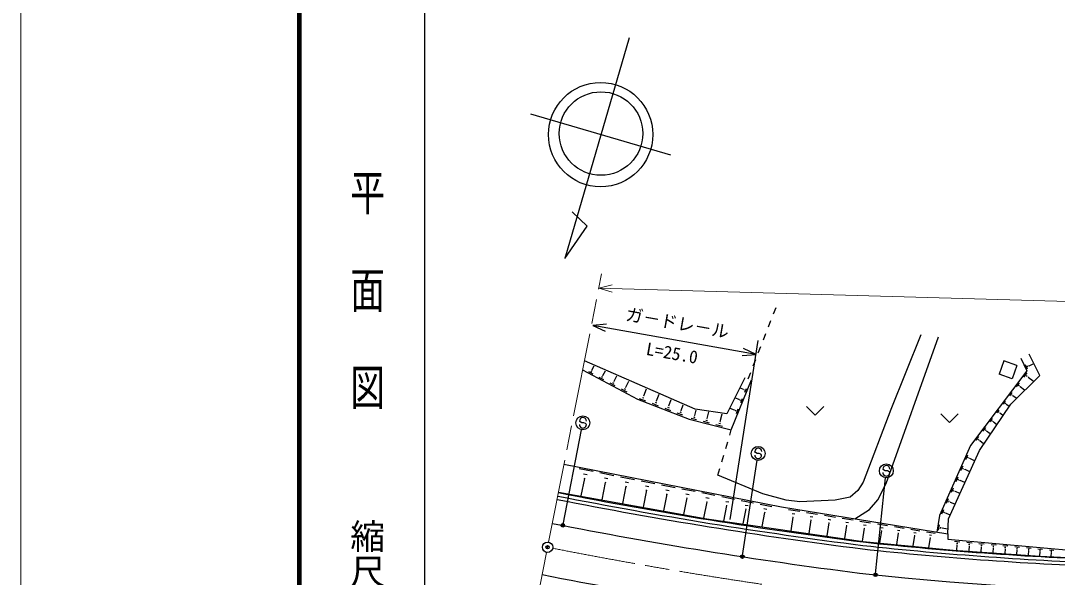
# Model space of a CAD drawing. Units: millimetres, scale not verified. Extents: x 0 to 700000, y -47500 to 447500.
# Drawn here: x 0 to 148918, y 282629 to 362538 of the extents above; entities that cross this region are included whole.
import ezdxf
from ezdxf.enums import TextEntityAlignment as Align

# ---------------------------------------------------------------- set-up
doc = ezdxf.new("R2010")
doc.units = ezdxf.units.MM
doc.header["$LTSCALE"] = 1000
doc.header["$PDMODE"] = 32
doc.header["$PDSIZE"] = 500
doc.linetypes.add('CHAIN', pattern=[18.5, 12, -1.5, 3.5, -1.5])
for name, color, linetype, lineweight in [('M-STR-HTXT', 7, 'Continuous', 13), ('M-STR-STRC', 7, 'Continuous', 25), ('M-TTL-BAND', 7, 'Continuous', 25), ('S-TTL', 7, 'Continuous', 25), ('作業レイヤ1', 7, 'Continuous', 13)]:
    doc.layers.add(name, color=color, linetype=linetype, lineweight=lineweight)
doc.styles.add('@ＭＳ ゴシック', font='')
doc.styles.add('ＭＳ ゴシック', font='')
doc.styles.get('@ＭＳ ゴシック').set_extended_font_data('@MS Gothic')
doc.styles.get('ＭＳ ゴシック').set_extended_font_data('MS Gothic')

msp = doc.modelspace()

# ---------------------------------------------------------------- linework, layer by layer
at = {"layer": 'M-STR-HTXT'}
for p, q in [((84980, 324605), (83034, 324142)), ((245252, 319565), (83034, 324142)), ((83034, 324142), (84950, 323570))]:
    msp.add_line(p, q, dxfattribs=at)
at = {"layer": 'M-STR-STRC'}
for p, q in [((84168, 318967), (82176, 318795)), ((105650, 314633), (82176, 318795)), ((82176, 318795), (83988, 317948)), ((101916, 290919), (105961, 316608)), ((103657, 314460), (105650, 314633)), ((105650, 314633), (103838, 315480)), ((77920, 290221), (80568, 303815)), ((80364, 304937), (80265, 305055)), ((80609, 304798), (80364, 304937)), ((80910, 304795), (80609, 304798)), ((81155, 304684), (80910, 304795)), ((81261, 304547), (81155, 304684)), ((103696, 285734), (105796, 299424)), ((105552, 300553), (105453, 300671)), ((105797, 300414), (105552, 300553)), ((106098, 300412), (105797, 300414)), ((106343, 300300), (106098, 300412)), ((106449, 300163), (106343, 300300)), ((123963, 298044), (123863, 298162)), ((124207, 297904), (123963, 298044)), ((124508, 297902), (124207, 297904)), ((124753, 297790), (124508, 297902)), ((122821, 283133), (124254, 296909)), ((124859, 297654), (124753, 297790))]:
    msp.add_line(p, q, dxfattribs=at)
for centre, radius in [((80760, 304797), 1000), ((105947, 300413), 1000), ((124358, 297903), 1000), ((77891, 290074), 150), ((77891, 290074), 120), ((77891, 290074), 90), ((77891, 290074), 60), ((77891, 290074), 30), ((103673, 285586), 150), ((103673, 285586), 120), ((103673, 285586), 90), ((103673, 285586), 60), ((103673, 285586), 30), ((122805, 282984), 150), ((122805, 282984), 120), ((122805, 282984), 90), ((122805, 282984), 60), ((122805, 282984), 30)]:
    msp.add_circle(centre, radius, dxfattribs=at)
for centre, start, end in [((80765, 305051), 359.55488, 179.55488), ((80761, 304551), 179.55488, 359.55488), ((105953, 300667), 359.55488, 179.55488), ((105949, 300167), 179.55488, 359.55488), ((124363, 298158), 359.55488, 179.55488), ((124359, 297658), 179.55488, 359.55488)]:
    msp.add_arc(centre, 500, start, end, dxfattribs=at)
for p in [(77891, 290074), (103673, 285586), (122805, 282984)]:
    msp.add_point(p, dxfattribs=at)
at = {"layer": 'M-TTL-BAND'}
msp.add_line((58000, 370000), (58000, 20000), dxfattribs=at)
at = {"layer": 'M-TTL-BAND', "color": 2, "linetype": 'CHAIN', "lineweight": 13}
for p, q in [((75838, 287674), (83436, 326181)), ((75547, 286202), (67949, 247695))]:
    msp.add_line(p, q, dxfattribs=at)
msp.add_arc((202317, 928646), 654082, 258.90332, 262.77949, dxfattribs=at)
at = {"layer": 'S-TTL', "color": 2, "lineweight": 140}
msp.add_line((40000, 380000), (40000, 20000), dxfattribs=at)
at = {"layer": 'S-TTL'}
for p, q in [((87407, 360087), (78167, 328407)), ((93422, 343242), (73279, 349117)), ((81402, 333054), (79206, 335095)), ((78167, 328407), (81402, 333054)), ((108147, 320434), (108510, 321366)), ((107419, 318571), (107783, 319503)), ((106692, 316708), (107056, 317640)), ((129303, 317431), (124998, 306713)), ((105965, 314845), (106329, 315777)), ((124325, 296084), (131859, 317162)), ((146396, 311586), (144897, 314653)), ((96914, 306741), (80977, 313719)), ((82066, 312373), (82394, 312990)), ((105238, 312982), (105601, 313914)), ((141221, 313696), (140552, 311811)), ((143106, 313027), (141221, 313696)), ((143106, 313027), (142437, 311142)), ((143670, 314108), (144556, 312268)), ((144657, 312520), (144363, 313129)), ((144729, 312836), (144656, 312989)), ((144885, 312982), (144866, 313020)), ((144876, 313001), (145457, 313280)), ((80715, 312392), (88621, 308190)), ((81563, 312168), (82177, 311842)), ((81891, 312230), (82045, 312148)), ((82047, 312383), (82085, 312363)), ((83071, 311367), (83742, 311010)), ((83430, 311434), (83598, 311345)), ((83600, 311602), (83642, 311580)), ((83621, 311591), (83992, 312290)), ((85236, 310778), (85653, 311563)), ((104047, 311264), (101437, 306103)), ((104511, 311119), (104874, 312050)), ((144556, 312268), (136445, 301567)), ((142437, 311142), (140552, 311811)), ((142239, 307497), (146396, 311586)), ((144107, 311344), (144605, 312001)), ((144491, 311441), (144615, 311605)), ((144734, 311353), (144765, 311394)), ((144750, 311374), (145478, 310822)), ((84638, 310534), (85368, 310146)), ((85028, 310607), (85211, 310510)), ((85213, 310790), (85259, 310766)), ((86889, 309947), (86938, 309921)), ((86913, 309934), (87378, 310808)), ((102075, 303783), (104975, 310974)), ((103840, 309603), (103407, 309777)), ((143066, 309970), (143487, 310527)), ((143391, 310053), (143496, 310192)), ((143597, 309978), (143624, 310013)), ((143610, 309996), (144191, 309556)), ((86265, 309669), (87057, 309248)), ((86688, 309749), (86886, 309644)), ((88851, 308316), (89782, 307960)), ((89307, 308462), (89539, 308373)), ((89501, 308708), (89559, 308686)), ((89530, 308697), (89913, 309697)), ((91352, 307969), (91712, 308910)), ((103209, 308147), (102688, 308357)), ((103443, 307710), (103680, 308299)), ((103834, 309586), (103847, 309619)), ((103971, 309474), (104024, 309605)), ((104049, 309214), (104261, 309738)), ((142098, 308694), (142449, 309157)), ((142368, 308762), (142456, 308878)), ((142540, 308700), (142562, 308729)), ((142551, 308714), (142994, 308379)), ((88621, 308190), (96044, 305349)), ((90704, 307607), (91591, 307267)), ((91139, 307746), (91361, 307661)), ((91324, 307980), (91379, 307959)), ((92515, 306914), (93359, 306591)), ((92928, 307046), (93139, 306965)), ((93104, 307269), (93157, 307249)), ((93131, 307259), (93468, 308140)), ((94868, 306565), (95184, 307389)), ((102550, 306628), (101939, 306874)), ((102811, 306142), (103075, 306797)), ((103201, 308128), (103216, 308165)), ((103355, 308002), (103415, 308149)), ((112874, 307136), (114124, 305886)), ((115374, 307136), (114124, 305886)), ((137740, 300817), (142239, 307497)), ((141175, 307475), (141498, 307903)), ((141424, 307538), (141505, 307645)), ((141583, 307481), (141603, 307508)), ((141593, 307495), (141940, 307232)), ((94283, 306237), (95085, 305930)), ((94676, 306363), (94876, 306286)), ((94843, 306575), (94893, 306555)), ((96044, 305349), (102075, 303783)), ((96320, 305484), (97097, 305282)), ((96672, 305641), (96866, 305591)), ((96805, 305856), (96854, 305843)), ((96830, 305850), (97031, 306624)), ((101437, 306103), (96914, 306741)), ((98579, 305437), (98632, 305423)), ((98606, 305430), (98849, 306367)), ((100509, 305003), (100792, 306093)), ((102541, 306607), (102558, 306648)), ((102713, 306467), (102779, 306631)), ((124998, 306713), (121051, 296263)), ((132188, 306079), (133438, 304829)), ((134688, 306079), (133438, 304829)), ((139249, 304934), (139626, 305433)), ((140225, 306223), (140575, 306685)), ((140495, 306291), (140583, 306406)), ((140667, 306229), (140689, 306258)), ((140678, 306244), (141073, 305944)), ((98053, 305034), (98896, 304815)), ((98435, 305205), (98645, 305150)), ((99888, 304557), (100835, 304312)), ((100317, 304749), (100554, 304688)), ((100479, 305011), (100539, 304995)), ((138245, 303610), (138650, 304145)), ((138557, 303689), (138659, 303823)), ((139540, 305008), (139634, 305133)), ((139725, 304941), (139748, 304973)), ((139736, 304957), (140181, 304620)), ((101857, 303048), (102075, 303783)), ((137212, 302247), (137647, 302821)), ((137547, 302332), (137656, 302475)), ((138756, 303617), (138781, 303651)), ((138769, 303634), (139264, 303258)), ((101289, 301130), (101573, 302089)), ((136445, 301567), (132015, 291480)), ((133310, 291003), (137740, 300817)), ((137760, 302255), (137787, 302291)), ((137773, 302273), (138321, 301858)), ((100721, 299213), (101005, 300171)), ((135778, 299550), (136073, 300222)), ((136090, 299714), (136164, 299882)), ((136319, 299688), (136338, 299730)), ((136329, 299709), (136998, 299415)), ((78049, 298877), (109280, 292730)), ((80213, 298248), (82240, 297849)), ((100153, 297295), (100437, 298254)), ((135084, 297969), (135375, 298633)), ((135392, 298131), (135465, 298297)), ((135619, 298106), (135637, 298147)), ((135628, 298126), (136286, 297837)), ((80987, 296832), (80489, 294304)), ((80853, 297490), (81360, 297390)), ((80924, 296844), (81050, 296819)), ((83213, 297657), (85216, 297263)), ((83846, 296908), (84347, 296810)), ((86189, 297071), (88168, 296682)), ((89141, 296490), (91096, 296105)), ((106611, 294604), (100153, 297295)), ((134393, 296396), (134681, 297052)), ((134698, 296556), (134770, 296720)), ((134921, 296531), (134939, 296572)), ((134930, 296551), (135577, 296267)), ((83978, 296258), (83487, 293764)), ((83916, 296270), (84041, 296246)), ((86945, 295689), (86461, 293229)), ((86815, 296332), (87309, 296234)), ((86883, 295701), (87007, 295677)), ((89888, 295125), (89410, 292698)), ((89759, 295759), (90248, 295663)), ((89827, 295137), (89949, 295113)), ((92070, 295914), (94001, 295534)), ((92680, 295192), (93162, 295097)), ((94974, 295342), (96881, 294967)), ((120244, 295097), (119168, 294111)), ((121051, 296263), (120244, 295097)), ((123137, 293752), (124325, 296084)), ((133706, 294831), (133990, 295479)), ((134007, 294989), (134078, 295151)), ((134228, 294964), (134245, 295005)), ((134236, 294985), (134872, 294706)), ((98568, 290949), (77241, 294787)), ((92807, 294565), (92336, 292172)), ((92747, 294577), (92867, 294553)), ((95702, 294010), (95238, 291650)), ((95577, 294629), (96053, 294535)), ((95643, 294022), (95762, 293998)), ((97855, 294775), (99739, 294404)), ((98574, 293459), (98116, 291132)), ((98450, 294071), (98921, 293978)), ((98515, 293471), (98633, 293448)), ((100712, 294213), (102548, 293851)), ((101292, 293527), (101751, 293436)), ((103506, 293663), (105271, 293316)), ((109974, 293707), (106611, 294604)), ((111947, 293438), (109974, 293707)), ((117015, 293707), (111947, 293438)), ((119168, 294111), (117015, 293707)), ((121948, 292339), (123137, 293752)), ((133022, 293274), (133303, 293914)), ((133319, 293430), (133389, 293590)), ((133537, 293406), (133555, 293446)), ((133546, 293426), (134170, 293152)), ((101413, 292931), (100975, 290701)), ((101356, 292942), (101471, 292919)), ((104180, 292430), (103760, 290298)), ((104064, 293003), (104505, 292916)), ((104125, 292441), (104235, 292419)), ((106230, 293127), (107926, 292793)), ((106877, 291942), (106476, 289905)), ((106766, 292493), (107190, 292409)), ((106824, 291953), (106930, 291932)), ((109280, 292730), (133199, 288860)), ((110292, 292364), (111911, 292102)), ((112891, 291943), (114488, 291685)), ((119831, 291023), (121948, 292339)), ((132341, 291725), (132619, 292357)), ((132635, 291879), (132704, 292037)), ((132851, 291855), (132868, 291895)), ((121042, 287697), (98568, 290949)), ((110944, 291262), (110627, 289305)), ((110820, 291780), (111225, 291715)), ((110893, 291270), (110995, 291253)), ((113535, 290856), (113223, 288929)), ((113412, 291367), (113812, 291303)), ((113485, 290864), (113584, 290848)), ((115469, 291526), (117044, 291271)), ((116104, 290453), (115797, 288557)), ((115983, 290958), (116377, 290894)), ((116054, 290461), (116153, 290445)), ((118025, 291113), (119579, 290861)), ((118532, 290552), (118921, 290489)), ((120560, 290702), (122093, 290454)), ((132015, 291480), (131621, 289115)), ((132859, 291875), (133473, 291605)), ((133199, 288860), (133310, 291003)), ((118651, 290054), (118349, 288187)), ((118603, 290062), (118700, 290046)), ((121178, 289659), (120880, 287821)), ((121060, 290149), (121444, 290087)), ((121130, 289666), (121226, 289651)), ((123074, 290296), (124548, 290057)), ((123668, 289292), (123389, 287573)), ((123555, 289764), (123923, 289704)), ((123622, 289300), (123714, 289285)), ((125511, 289901), (126905, 289676)), ((126072, 288952), (125812, 287342)), ((125966, 289399), (126314, 289342)), ((126029, 288959), (126116, 288945)), ((127869, 289520), (129186, 289307)), ((128299, 289045), (128628, 288991)), ((130151, 289150), (131393, 288949)), ((131871, 289395), (131999, 290166)), ((132150, 289645), (132182, 289838)), ((132393, 289679), (132401, 289727)), ((132397, 289703), (133137, 289580)), ((133981, 286463), (121042, 287697)), ((128400, 288623), (128156, 287119)), ((128358, 288630), (128441, 288616)), ((130652, 288305), (130425, 286903)), ((130557, 288702), (130867, 288652)), ((130613, 288311), (130691, 288298)), ((133199, 288860), (133180, 288090)), ((133180, 288090), (157647, 285906)), ((134161, 287802), (134932, 287733)), ((134430, 287545), (134623, 287527)), ((135925, 287644), (136678, 287577)), ((137670, 287488), (138406, 287423)), ((146466, 285599), (133981, 286463)), ((134506, 287305), (134437, 286532)), ((134482, 287307), (134530, 287303)), ((136187, 287393), (136375, 287376)), ((136261, 287159), (136194, 286410)), ((136237, 287161), (136284, 287157)), ((137926, 287243), (138110, 287227)), ((137999, 287014), (137934, 286290)), ((137976, 287016), (138022, 287012)), ((139398, 287334), (140117, 287270)), ((139649, 287094), (139828, 287078)), ((139719, 286871), (139657, 286171)), ((139697, 286873), (139742, 286869)), ((141109, 287181), (141811, 287119)), ((141354, 286947), (141529, 286932)), ((141423, 286729), (141362, 286053)), ((141401, 286731), (141445, 286727)), ((142804, 287030), (143488, 286969)), ((143042, 286802), (143213, 286786)), ((143109, 286589), (143051, 285936)), ((143088, 286591), (143131, 286587)), ((144481, 286880), (145149, 286821)), ((144714, 286658), (144881, 286643)), ((144779, 286450), (144723, 285820)), ((144758, 286452), (144800, 286448)), ((146142, 286732), (146793, 286674)), ((146368, 286515), (146531, 286500)), ((146432, 286312), (146378, 285705)), ((146412, 286314), (146453, 286310)), ((147786, 286585), (148406, 286530)), ((148002, 286379), (148157, 286365)), ((148063, 286186), (148013, 285630)), ((148043, 286187), (148082, 286184)), ((158233, 285076), (146466, 285599))]:
    msp.add_line(p, q, dxfattribs=at)
for centre, radius in [((83310, 346191), 7493), ((83363, 346340), 5995)]:
    msp.add_circle(centre, radius, dxfattribs=at)
at = {"layer": 'S-TTL', "color": 3}
msp.add_circle((75693, 286938), 750, dxfattribs=at)
at = {"layer": 'S-TTL'}
for centre, radius, start, end in [((202317, 928646), 647082, 258.83762, 262.77402), ((202317, 928646), 646582, 258.83762, 262.77363), ((202317, 928646), 646082, 258.83762, 262.77323), ((202317, 928646), 650582, 258.83762, 262.77677), ((174194, 776817), 492000, 263.79806, 268.14093), ((174194, 776817), 493000, 263.79702, 268.02471), ((174194, 776817), 492500, 263.79754, 268.02459), ((202317, 928646), 658082, 258.83762, 262.78256), ((174194, 776817), 496500, 263.79342, 275.82094)]:
    msp.add_arc(centre, radius, start, end, dxfattribs=at)
at = {"layer": 'S-TTL', "color": 6}
msp.add_point((75693, 286938), dxfattribs=at)
at = {"layer": 'S-TTL', "color": 3}
msp.add_point((75693, 286938), dxfattribs=at)
at = {"layer": '作業レイヤ1'}
msp.add_lwpolyline([(0, -47500), (700000, -47500), (700000, 447500), (0, 447500)], close=True, dxfattribs=at)

# ---------------------------------------------------------------- texts
at = {"layer": 'M-STR-STRC', "style": 'ＭＳ ゴシック'}
msp.add_text('ガ－ドレ－ル', height=1833, rotation=349.945, dxfattribs=at).set_placement((94087, 317698), align=Align.BOTTOM_CENTER)
at = {"layer": 'M-STR-STRC', "style": '@ＭＳ ゴシック'}
msp.add_text('L=25.0', height=1833, rotation=349.945, dxfattribs=at).set_placement((93738, 315729), align=Align.TOP_CENTER)
at = {"layer": 'M-TTL-BAND', "style": '@ＭＳ ゴシック', "width": 1.4}
msp.add_text('平  面  図', height=3666, rotation=270, dxfattribs=at).set_placement((49777, 306475), align=Align.MIDDLE_RIGHT)
at = {"layer": 'M-TTL-BAND', "style": '@ＭＳ ゴシック'}
msp.add_text('縮尺千分の一', height=3666, rotation=270, dxfattribs=at).set_placement((49777, 261030), align=Align.MIDDLE_RIGHT)

doc.saveas('drawing.dxf')
